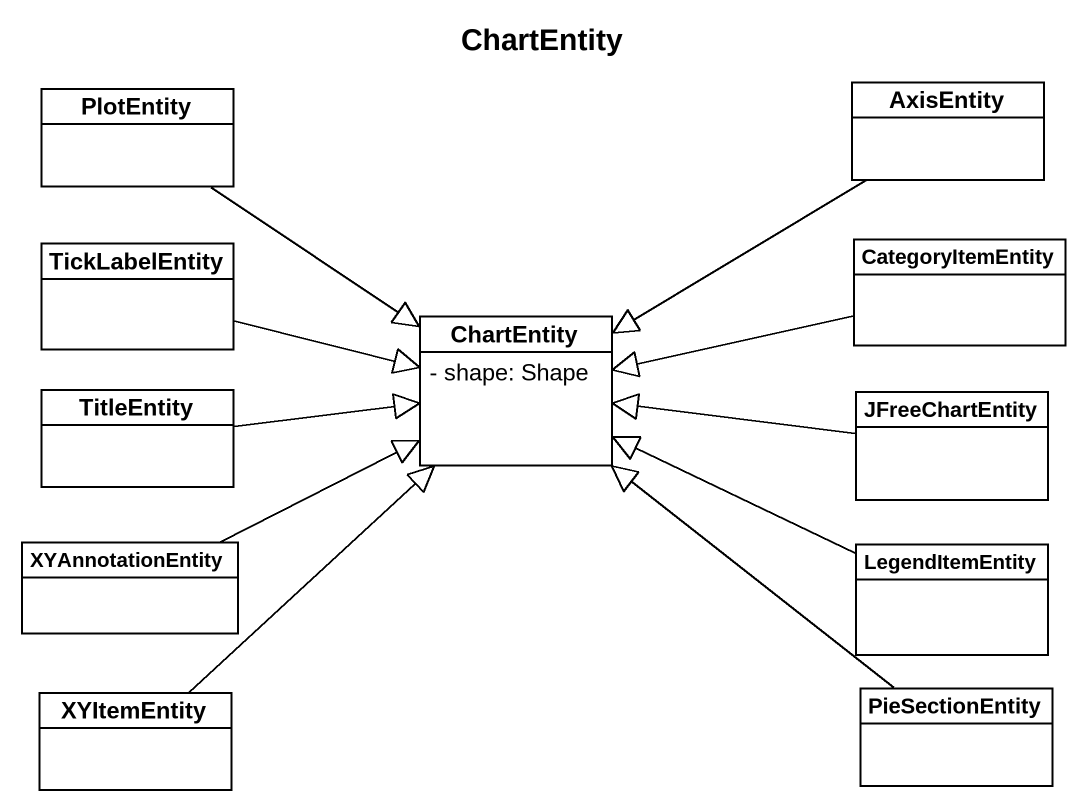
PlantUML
@startuml
title ChartEntity
hide circle
hide empty members
skinparam classAttributeIconSize 0
class PlotEntity
class AxisEntity
class TickLabelEntity
class ChartEntity {
  - shape: Shape
}
class CategoryItemEntity
class TitleEntity
class JFreeChartEntity
class XYAnnotationEntity
class LegendItemEntity
class XYItemEntity
class PieSectionEntity
PlotEntity --|> ChartEntity
AxisEntity --|> ChartEntity
TickLabelEntity -right-|> ChartEntity
CategoryItemEntity -left-|> ChartEntity
TitleEntity -right-|> ChartEntity
JFreeChartEntity -left-|> ChartEntity
XYAnnotationEntity -right-|> ChartEntity
LegendItemEntity -left-|> ChartEntity
XYItemEntity -up-|> ChartEntity
PieSectionEntity -up-|> ChartEntity
@enduml
